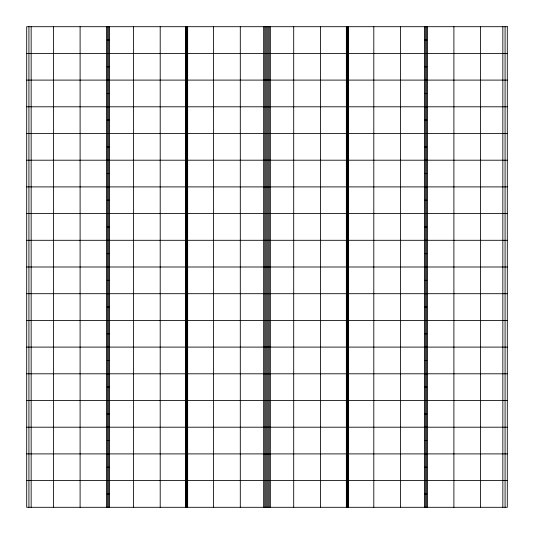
<?xml version="1.0" encoding="UTF-8"?>
<svg xmlns="http://www.w3.org/2000/svg" width="534" height="534" viewBox="0 0 534 534"><rect width="100%" height="100%" fill="white"/><g stroke="black" fill="none" stroke-linecap="round" stroke-linejoin="round"><path stroke-width="0.8" d="M107.174 40.05L109.397 40.05M185.418 40.05L187.641 40.05M346.359 40.05L348.582 40.05M424.603 40.05L426.826 40.05M26.7 53.4L507.3 53.4M107.174 66.75L109.397 66.75M185.418 66.75L187.641 66.75M346.359 66.75L348.582 66.75M424.603 66.75L426.826 66.75M26.7 80.1L507.3 80.1M107.174 93.45L109.397 93.45M185.418 93.45L187.641 93.45M346.359 93.45L348.582 93.45M424.603 93.45L426.826 93.45M26.7 106.8L507.3 106.8M107.174 120.15L109.397 120.15M185.418 120.15L187.641 120.15M346.359 120.15L348.582 120.15M424.603 120.15L426.826 120.15M26.7 133.5L507.3 133.5M107.174 146.85L109.397 146.85M185.418 146.85L187.641 146.85M346.359 146.85L348.582 146.85M424.603 146.85L426.826 146.85M26.7 160.2L507.3 160.2M107.174 173.55L109.397 173.55M185.418 173.55L187.641 173.55M346.359 173.55L348.582 173.55M424.603 173.55L426.826 173.55M26.7 186.9L507.3 186.9M107.174 200.25L109.397 200.25M185.418 200.25L187.641 200.25M346.359 200.25L348.582 200.25M424.603 200.25L426.826 200.25M26.7 213.6L507.3 213.6M107.174 226.95L109.397 226.95M185.418 226.95L187.641 226.95M346.359 226.95L348.582 226.95M424.603 226.95L426.826 226.95M26.7 240.3L507.3 240.3M107.174 253.65L109.397 253.65M185.418 253.65L187.641 253.65M346.359 253.65L348.582 253.65M424.603 253.65L426.826 253.65M26.7 267L507.3 267M107.174 280.35L109.397 280.35M185.418 280.35L187.641 280.35M346.359 280.35L348.582 280.35M424.603 280.35L426.826 280.35M26.7 293.7L507.3 293.7M107.174 307.05L109.397 307.05M185.418 307.05L187.641 307.05M346.359 307.05L348.582 307.05M424.603 307.05L426.826 307.05M26.7 320.4L507.3 320.4M107.174 333.75L109.397 333.75M185.418 333.75L187.641 333.75M346.359 333.75L348.582 333.75M424.603 333.75L426.826 333.75M26.7 347.1L507.3 347.1M107.174 360.45L109.397 360.45M185.418 360.45L187.641 360.45M346.359 360.45L348.582 360.45M424.603 360.45L426.826 360.45M26.7 373.8L507.3 373.8M107.174 387.15L109.397 387.15M185.418 387.15L187.641 387.15M346.359 387.15L348.582 387.15M424.603 387.15L426.826 387.15M26.7 400.5L507.3 400.5M107.174 413.85L109.397 413.85M185.418 413.85L187.641 413.85M346.359 413.85L348.582 413.85M424.603 413.85L426.826 413.85M26.7 427.2L507.3 427.2M107.174 440.55L109.397 440.55M185.418 440.55L187.641 440.55M346.359 440.55L348.582 440.55M424.603 440.55L426.826 440.55M26.7 453.9L507.3 453.9M107.174 467.25L109.397 467.25M185.418 467.25L187.641 467.25M346.359 467.25L348.582 467.25M424.603 467.25L426.826 467.25M26.7 480.6L507.3 480.6M107.174 493.95L109.397 493.95M185.418 493.95L187.641 493.95M346.359 493.95L348.582 493.95M424.603 493.95L426.826 493.95M505.077 26.7L505.077 507.3M502.848 26.7L502.848 507.3M480.6 26.7L480.6 507.3M453.9 26.7L453.9 507.3M427.2 26.7L427.2 507.3M426.826 26.7L426.826 507.3M425.344 26.7L425.344 507.3M424.603 26.7L424.603 507.3M400.5 26.7L400.5 507.3M373.8 26.7L373.8 507.3M348.582 26.7L348.582 507.3M347.841 26.7L347.841 507.3M347.1 26.7L347.1 507.3M346.359 26.7L346.359 507.3M320.4 26.7L320.4 507.3M293.7 26.7L293.7 507.3M270.337 26.7L270.337 507.3M269.223 26.7L269.223 507.3M268.115 26.7L268.115 507.3M267 26.7L267 507.3M265.885 26.7L265.885 507.3M264.777 26.7L264.777 507.3M263.662 26.7L263.662 507.3M240.3 26.7L240.3 507.3M213.6 26.7L213.6 507.3M187.641 26.7L187.641 507.3M186.9 26.7L186.9 507.3M186.159 26.7L186.159 507.3M185.418 26.7L185.418 507.3M160.2 26.7L160.2 507.3M133.5 26.7L133.5 507.3M109.397 26.7L109.397 507.3M108.656 26.7L108.656 507.3M107.174 26.7L107.174 507.3M106.8 26.7L106.8 507.3M80.1 26.7L80.1 507.3M53.4 26.7L53.4 507.3M31.152 26.7L31.152 507.3M28.923 26.7L28.923 507.3M507.3 26.7L26.7 26.7L26.7 507.3L507.3 507.3L507.3 26.7"/></g></svg>
